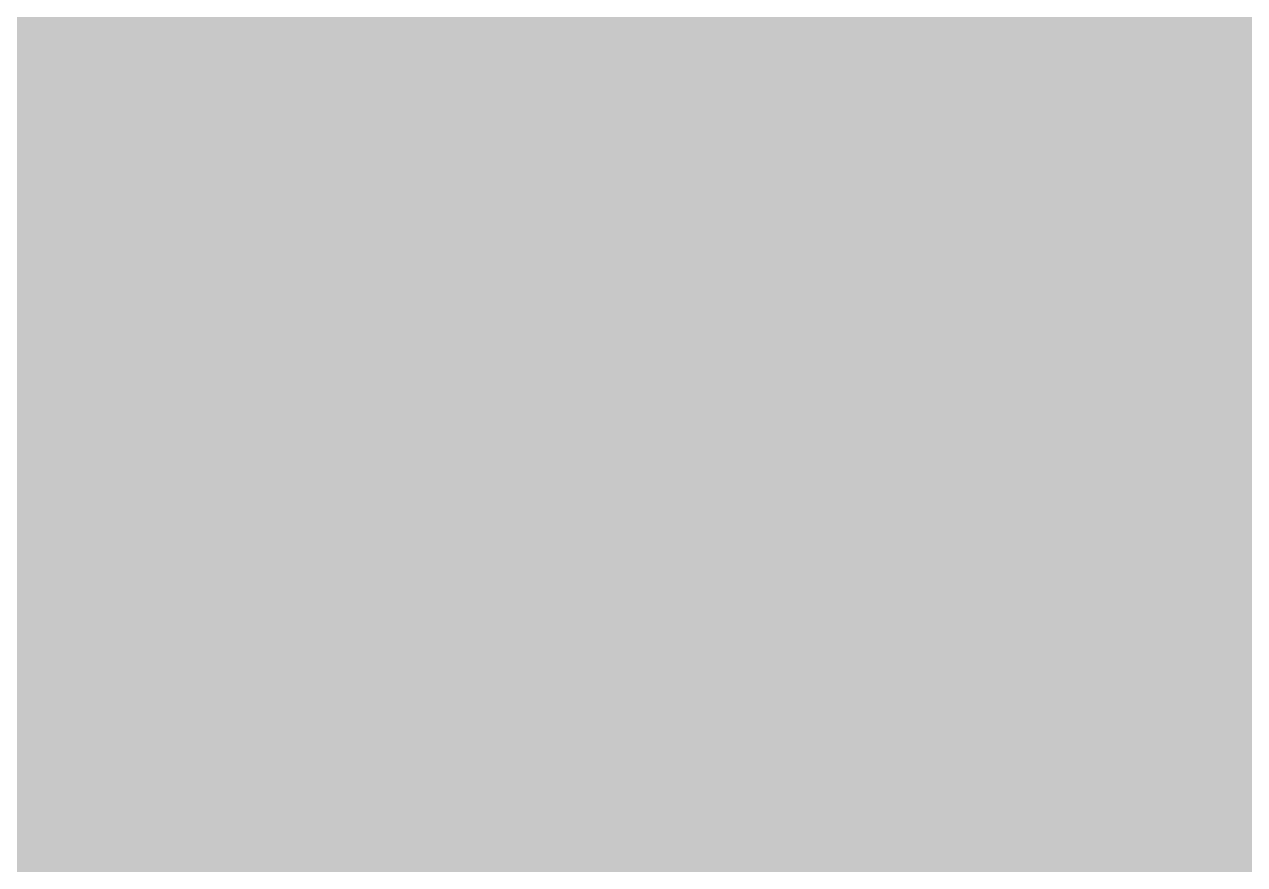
# Model space of a CAD drawing. Header units: millimetres. Extents: x 0.11 to 5.67, y 0.55 to 4.24.
# Drawn here: x 2.6691 to 3.0601, y 0.8952 to 1.1644 of the extents above; entities that cross this region are included whole.
import ezdxf

# ---------------------------------------------------------------- set-up
doc = ezdxf.new("R2010")
doc.units = ezdxf.units.MM
doc.header["$MEASUREMENT"] = 0
for name, color, linetype in [('BottomLayer', 5, 'Continuous'), ('BottomOverlay', 54, 'Continuous'), ('BottomPaste', 16, 'Continuous'), ('BottomSolder', 6, 'Continuous'), ('InternalPlane1', 76, 'Continuous'), ('MultiLayer', 9, 'Continuous'), ('TopLayer', 1, 'Continuous'), ('ViaHoleLayer', 16, 'Continuous')]:
    doc.layers.add(name, color=color, linetype=linetype)

# ---------------------------------------------------------------- blocks, each defined once
blk = doc.blocks.new('SOT_223_B_197')
at = {"layer": 'BottomLayer'}
for points, const_width in [([(-0.10605, 0.15404, 1), (-0.09572, 0.15404, 1)], 0.01033), ([(-0.08538, 0.15404, 1), (-0.07505, 0.15404, 1)], 0.01033), ([(-0.0155, 0.15404, 1), (-0.00517, 0.15404, 1)], 0.01033), ([(0.00517, 0.15404, 1), (0.0155, 0.15404, 1)], 0.01033), ([(0.07505, 0.15404, 1), (0.08538, 0.15404, 1)], 0.01033), ([(0.09572, 0.15404, 1), (0.10605, 0.15404, 1)], 0.01033), ([(-0.10605, 0.10581, 1), (-0.09572, 0.10581, 1)], 0.01033), ([(-0.08538, 0.10581, 1), (-0.07505, 0.10581, 1)], 0.01033), ([(-0.0155, 0.10581, 1), (-0.00517, 0.10581, 1)], 0.01033), ([(0.00517, 0.10581, 1), (0.0155, 0.10581, 1)], 0.01033), ([(0.07505, 0.10581, 1), (0.08538, 0.10581, 1)], 0.01033), ([(0.09572, 0.10581, 1), (0.10605, 0.10581, 1)], 0.01033), ([(-0.05832, -0.1127, 1), (-0.04109, -0.1127, 1)], 0.01722), ([(0.04109, -0.1127, 1), (0.05832, -0.1127, 1)], 0.01722), ([(-0.05832, -0.14715, 1), (-0.04109, -0.14715, 1)], 0.01722), ([(0.04109, -0.14715, 1), (0.05832, -0.14715, 1)], 0.01722)]:
    blk.add_lwpolyline(points, format="xyb", close=True, dxfattribs=dict(at, const_width=const_width))
for points in [[(-0.10089, 0.09547), (-0.08022, 0.09547), (-0.10089, 0.16437), (-0.08022, 0.16437)], [(-0.01033, 0.09547), (0.01033, 0.09547), (-0.01033, 0.16437), (0.01033, 0.16437)], [(0.08022, 0.09547), (0.10089, 0.09547), (0.08022, 0.16437), (0.10089, 0.16437)], [(-0.11122, 0.10581), (-0.06988, 0.10581), (-0.11122, 0.15404), (-0.06988, 0.15404)], [(-0.02067, 0.10581), (0.02067, 0.10581), (-0.02067, 0.15404), (0.02067, 0.15404)], [(0.06988, 0.10581), (0.11122, 0.10581), (0.06988, 0.15404), (0.11122, 0.15404)], [(-0.0497, -0.16437), (0.0497, -0.16437), (-0.0497, -0.09547), (0.0497, -0.09547)], [(-0.06693, -0.14715), (0.06693, -0.14715), (-0.06693, -0.1127), (0.06693, -0.1127)]]:
    blk.add_solid(points, dxfattribs=at)
at = {"layer": 'BottomOverlay'}
for points, const_width in [([(-0.13287, 0.12795, 1), (-0.14272, 0.12795, 1)], 0.00984), ([(-0.14518, 0.12795, 1), (-0.14026, 0.12795, 1)], 0.00492), ([(-0.13533, 0.12795, 1), (-0.13041, 0.12795, 1)], 0.00492), ([(-0.13314, 0.07283, 1), (-0.13064, 0.07283, 1)], 0.0025), ([(-0.13314, 0.07283, 1), (-0.13064, 0.07283, 1)], 0.0025), ([(0.13064, 0.07283, 1), (0.13314, 0.07283, 1)], 0.0025), ([(0.13064, 0.07283, 1), (0.13314, 0.07283, 1)], 0.0025), ([(-0.13314, -0.07283, 1), (-0.13064, -0.07283, 1)], 0.0025), ([(-0.13314, -0.07283, 1), (-0.13064, -0.07283, 1)], 0.0025), ([(0.13064, -0.07283, 1), (0.13314, -0.07283, 1)], 0.0025), ([(0.13064, -0.07283, 1), (0.13314, -0.07283, 1)], 0.0025)]:
    blk.add_lwpolyline(points, format="xyb", close=True, dxfattribs=dict(at, const_width=const_width))
at = {"layer": 'BottomOverlay', "const_width": 0.005}
for points in [[(-0.13189, 0.07283), (0.13189, 0.07283)], [(-0.13189, -0.07283), (-0.13189, 0.07283)], [(0.13189, -0.07283), (0.13189, 0.07283)], [(-0.13189, -0.07283), (0.13189, -0.07283)]]:
    blk.add_lwpolyline(points, dxfattribs=at)
at = {"layer": 'BottomPaste'}
for points, const_width in [([(-0.10605, 0.15404, 1), (-0.09572, 0.15404, 1)], 0.01033), ([(-0.08538, 0.15404, 1), (-0.07505, 0.15404, 1)], 0.01033), ([(-0.0155, 0.15404, 1), (-0.00517, 0.15404, 1)], 0.01033), ([(0.00517, 0.15404, 1), (0.0155, 0.15404, 1)], 0.01033), ([(0.07505, 0.15404, 1), (0.08538, 0.15404, 1)], 0.01033), ([(0.09572, 0.15404, 1), (0.10605, 0.15404, 1)], 0.01033), ([(-0.10605, 0.10581, 1), (-0.09572, 0.10581, 1)], 0.01033), ([(-0.08538, 0.10581, 1), (-0.07505, 0.10581, 1)], 0.01033), ([(-0.0155, 0.10581, 1), (-0.00517, 0.10581, 1)], 0.01033), ([(0.00517, 0.10581, 1), (0.0155, 0.10581, 1)], 0.01033), ([(0.07505, 0.10581, 1), (0.08538, 0.10581, 1)], 0.01033), ([(0.09572, 0.10581, 1), (0.10605, 0.10581, 1)], 0.01033), ([(-0.05832, -0.1127, 1), (-0.04109, -0.1127, 1)], 0.01722), ([(0.04109, -0.1127, 1), (0.05832, -0.1127, 1)], 0.01722), ([(-0.05832, -0.14715, 1), (-0.04109, -0.14715, 1)], 0.01722), ([(0.04109, -0.14715, 1), (0.05832, -0.14715, 1)], 0.01722)]:
    blk.add_lwpolyline(points, format="xyb", close=True, dxfattribs=dict(at, const_width=const_width))
for points in [[(-0.10089, 0.09547), (-0.08022, 0.09547), (-0.10089, 0.16437), (-0.08022, 0.16437)], [(-0.01033, 0.09547), (0.01033, 0.09547), (-0.01033, 0.16437), (0.01033, 0.16437)], [(0.08022, 0.09547), (0.10089, 0.09547), (0.08022, 0.16437), (0.10089, 0.16437)], [(-0.11122, 0.10581), (-0.06988, 0.10581), (-0.11122, 0.15404), (-0.06988, 0.15404)], [(-0.02067, 0.10581), (0.02067, 0.10581), (-0.02067, 0.15404), (0.02067, 0.15404)], [(0.06988, 0.10581), (0.11122, 0.10581), (0.06988, 0.15404), (0.11122, 0.15404)], [(-0.0497, -0.16437), (0.0497, -0.16437), (-0.0497, -0.09547), (0.0497, -0.09547)], [(-0.06693, -0.14715), (0.06693, -0.14715), (-0.06693, -0.1127), (0.06693, -0.1127)]]:
    blk.add_solid(points, dxfattribs=at)
at = {"layer": 'BottomSolder'}
for points, const_width in [([(-0.10704, 0.15404, 1), (-0.09473, 0.15404, 1)], 0.0123), ([(-0.08637, 0.15404, 1), (-0.07407, 0.15404, 1)], 0.0123), ([(-0.01649, 0.15404, 1), (-0.00418, 0.15404, 1)], 0.0123), ([(0.00418, 0.15404, 1), (0.01649, 0.15404, 1)], 0.0123), ([(0.07406, 0.15404, 1), (0.08637, 0.15404, 1)], 0.0123), ([(0.09473, 0.15404, 1), (0.10704, 0.15404, 1)], 0.0123), ([(-0.10704, 0.10581, 1), (-0.09473, 0.10581, 1)], 0.0123), ([(-0.08637, 0.10581, 1), (-0.07407, 0.10581, 1)], 0.0123), ([(-0.01649, 0.10581, 1), (-0.00418, 0.10581, 1)], 0.0123), ([(0.00418, 0.10581, 1), (0.01649, 0.10581, 1)], 0.0123), ([(0.07406, 0.10581, 1), (0.08637, 0.10581, 1)], 0.0123), ([(0.09473, 0.10581, 1), (0.10704, 0.10581, 1)], 0.0123), ([(-0.0593, -0.1127, 1), (-0.04011, -0.1127, 1)], 0.01919), ([(0.04011, -0.1127, 1), (0.0593, -0.1127, 1)], 0.01919), ([(-0.0593, -0.14715, 1), (-0.04011, -0.14715, 1)], 0.01919), ([(0.04011, -0.14715, 1), (0.0593, -0.14715, 1)], 0.01919)]:
    blk.add_lwpolyline(points, format="xyb", close=True, dxfattribs=dict(at, const_width=const_width))
for points in [[(-0.10089, 0.0935), (-0.08022, 0.0935), (-0.10089, 0.16634), (-0.08022, 0.16634)], [(-0.01033, 0.0935), (0.01033, 0.0935), (-0.01033, 0.16634), (0.01033, 0.16634)], [(0.08022, 0.0935), (0.10089, 0.0935), (0.08022, 0.16634), (0.10089, 0.16634)], [(-0.11319, 0.10581), (-0.06791, 0.10581), (-0.11319, 0.15404), (-0.06791, 0.15404)], [(-0.02264, 0.10581), (0.02264, 0.10581), (-0.02264, 0.15404), (0.02264, 0.15404)], [(0.06791, 0.10581), (0.11319, 0.10581), (0.06791, 0.15404), (0.11319, 0.15404)], [(-0.0497, -0.16634), (0.0497, -0.16634), (-0.0497, -0.0935), (0.0497, -0.0935)], [(-0.0689, -0.14715), (0.0689, -0.14715), (-0.0689, -0.1127), (0.0689, -0.1127)]]:
    blk.add_solid(points, dxfattribs=at)

msp = doc.modelspace()

# ---------------------------------------------------------------- linework, layer by layer
at = {"layer": 'BottomLayer', "const_width": 0.00787}
for points in [[(2.65846, 1.16437), (3.46162, 1.16437)], [(2.65059, 1.15649), (3.46949, 1.15649)], [(2.64271, 1.14862), (3.47737, 1.14862)], [(2.63484, 1.14074), (3.48524, 1.14074)], [(2.62696, 1.13287), (3.49311, 1.13287)], [(2.61909, 1.125), (3.50099, 1.125)], [(2.61122, 1.11712), (3.50886, 1.11712)], [(2.60334, 1.10925), (3.51674, 1.10925)], [(2.59547, 1.10137), (3.52461, 1.10137)], [(2.58759, 1.0935), (3.53248, 1.0935)], [(2.57972, 1.08563), (3.54036, 1.08563)], [(2.57185, 1.07775), (3.54823, 1.07775)], [(2.56397, 1.06988), (3.55611, 1.06988)], [(2.5561, 1.062), (3.56398, 1.062)], [(2.55217, 1.05413), (3.56791, 1.05413)], [(2.55217, 1.04626), (3.56791, 1.04626)], [(2.55217, 1.03838), (3.56791, 1.03838)], [(2.55217, 1.03051), (3.56791, 1.03051)], [(2.55217, 1.02263), (3.56791, 1.02263)], [(2.55217, 1.01476), (3.56791, 1.01476)], [(2.55217, 1.00689), (3.56791, 1.00689)], [(2.55217, 0.99901), (3.56791, 0.99901)], [(2.55217, 0.99114), (3.56791, 0.99114)], [(2.55217, 0.98326), (3.56791, 0.98326)], [(2.55217, 0.97539), (3.56791, 0.97539)], [(2.55217, 0.96752), (3.56791, 0.96752)], [(2.55217, 0.95964), (3.56791, 0.95964)], [(2.55217, 0.95177), (3.56791, 0.95177)], [(2.55217, 0.94389), (3.56791, 0.94389)], [(2.55217, 0.93602), (3.56791, 0.93602)], [(2.55217, 0.92815), (3.56791, 0.92815)], [(2.55217, 0.92027), (3.56791, 0.92027)], [(2.55217, 0.9124), (3.56791, 0.9124)], [(2.55217, 0.90452), (3.56791, 0.90452)], [(2.55217, 0.89665), (3.56791, 0.89665)]]:
    msp.add_lwpolyline(points, dxfattribs=at)
at = {"layer": 'BottomLayer', "const_width": 0.01181}
for points in [[(2.93996, 1.09843, 1), (2.95177, 1.09843, 1)], [(3.04134, 1.09843, 1), (3.05315, 1.09843, 1)], [(2.93996, 1.01181, 1), (2.95177, 1.01181, 1)], [(2.93996, 0.93406, 1), (2.95177, 0.93406, 1)], [(3.04134, 0.93406, 1), (3.05315, 0.93406, 1)]]:
    msp.add_lwpolyline(points, format="xyb", close=True, dxfattribs=at)
at = {"layer": 'InternalPlane1', "const_width": 0.02591}
for points in [[(2.93291, 1.09843, 1), (2.95882, 1.09843, 1)], [(3.03429, 1.09843, 1), (3.0602, 1.09843, 1)], [(2.93291, 1.01181, 1), (2.95882, 1.01181, 1)], [(2.93291, 0.93406, 1), (2.95882, 0.93406, 1)], [(3.03429, 0.93406, 1), (3.0602, 0.93406, 1)]]:
    msp.add_lwpolyline(points, format="xyb", close=True, dxfattribs=at)
at = {"layer": 'MultiLayer', "const_width": 0.01181}
for points in [[(2.93996, 1.09843, 1), (2.95177, 1.09843, 1)], [(3.04134, 1.09843, 1), (3.05315, 1.09843, 1)], [(2.93996, 1.01181, 1), (2.95177, 1.01181, 1)], [(2.93996, 0.93406, 1), (2.95177, 0.93406, 1)], [(3.04134, 0.93406, 1), (3.05315, 0.93406, 1)]]:
    msp.add_lwpolyline(points, format="xyb", close=True, dxfattribs=at)
at = {"layer": 'TopLayer'}
for points, const_width in [([(2.53218, 1.16437), (3.40072, 1.16437)], 0.00787), ([(2.53218, 1.15649), (3.4086, 1.15649)], 0.00787), ([(2.52959, 1.14862), (3.41647, 1.14862)], 0.00787), ([(2.52324, 1.14074), (3.42434, 1.14074)], 0.00787), ([(2.48516, 1.13287), (3.42913, 1.13287)], 0.00787), ([(2.48454, 1.125), (3.42913, 1.125)], 0.00787), ([(2.48121, 1.11712), (2.92839, 1.11712)], 0.00787), ([(2.96334, 1.11712), (3.02977, 1.11712)], 0.00787), ([(2.47328, 1.10925), (2.92268, 1.10925)], 0.00787), ([(2.96906, 1.10925), (3.02405, 1.10925)], 0.00787), ([(2.46051, 1.10137), (2.92045, 1.10137)], 0.00787), ([(2.97129, 1.10137), (3.02182, 1.10137)], 0.00787), ([(2.46837, 1.0935), (2.92075, 1.0935)], 0.00787), ([(2.97098, 1.0935), (3.02213, 1.0935)], 0.00787), ([(2.47277, 1.08563), (2.92371, 1.08563)], 0.00787), ([(2.96803, 1.08563), (3.02508, 1.08563)], 0.00787), ([(2.47343, 1.07775), (2.93078, 1.07775)], 0.00787), ([(2.96095, 1.07775), (3.03216, 1.07775)], 0.00787), ([(3.06233, 1.07775), (3.10795, 1.07775)], 0.00787), ([(2.62431, 1.06988), (3.42913, 1.06988)], 0.00787), ([(2.63154, 1.062), (3.42913, 1.062)], 0.00787), ([(2.64595, 1.05413), (3.42913, 1.05413)], 0.00787), ([(2.65122, 1.05043), (2.6894, 1.01224)], 0.00787), ([(2.65539, 1.04626), (3.42913, 1.04626)], 0.00787), ([(2.63799, 1.0372), (2.67618, 0.99902)], 0.00984), ([(2.66326, 1.03838), (3.42913, 1.03838)], 0.00787), ([(2.67114, 1.03051), (2.92839, 1.03051)], 0.00787), ([(2.96334, 1.03051), (3.19906, 1.03051)], 0.00787), ([(2.67901, 1.02263), (2.92268, 1.02263)], 0.00787), ([(2.96906, 1.02263), (3.19335, 1.02263)], 0.00787), ([(2.68688, 1.01476), (2.92045, 1.01476)], 0.00787), ([(2.97129, 1.01476), (3.19112, 1.01476)], 0.00787), ([(2.69314, 1.00689), (2.92075, 1.00689)], 0.00787), ([(2.97098, 1.00689), (3.19142, 1.00689)], 0.00787), ([(2.67618, 0.71358), (2.67618, 0.99902)], 0.00984), ([(2.69488, 0.99901), (2.92371, 0.99901)], 0.00787), ([(2.69488, 0.72133), (2.69488, 0.99902)], 0.00787), ([(2.96803, 0.99901), (3.19438, 0.99901)], 0.00787), ([(2.69488, 0.99114), (2.93078, 0.99114)], 0.00787), ([(2.96095, 0.99114), (3.20145, 0.99114)], 0.00787), ([(2.69488, 0.98326), (3.42913, 0.98326)], 0.00787), ([(2.69488, 0.97539), (3.42913, 0.97539)], 0.00787), ([(2.69488, 0.96752), (3.42913, 0.96752)], 0.00787), ([(2.69488, 0.95964), (2.94544, 0.95964)], 0.00787), ([(2.94629, 0.95964), (3.04682, 0.95964)], 0.00787), ([(3.04767, 0.95964), (3.12261, 0.95964)], 0.00787), ([(2.69488, 0.95177), (2.9274, 0.95177)], 0.00787), ([(2.96434, 0.95177), (3.02877, 0.95177)], 0.00787), ([(2.69488, 0.94389), (2.92224, 0.94389)], 0.00787), ([(2.96949, 0.94389), (3.02362, 0.94389)], 0.00787), ([(2.69488, 0.93602), (2.92035, 0.93602)], 0.00787), ([(2.97138, 0.93602), (3.02173, 0.93602)], 0.00787), ([(2.69488, 0.92815), (2.92097, 0.92815)], 0.00787), ([(2.97077, 0.92815), (3.02235, 0.92815)], 0.00787), ([(2.69488, 0.92027), (2.9243, 0.92027)], 0.00787), ([(2.96743, 0.92027), (3.02568, 0.92027)], 0.00787), ([(2.69488, 0.9124), (2.93223, 0.9124)], 0.00787), ([(2.9595, 0.9124), (3.03361, 0.9124)], 0.00787), ([(3.06088, 0.9124), (3.1094, 0.9124)], 0.00787), ([(2.69488, 0.90452), (3.42913, 0.90452)], 0.00787), ([(2.69488, 0.89665), (3.42913, 0.89665)], 0.00787)]:
    msp.add_lwpolyline(points, dxfattribs=dict(at, const_width=const_width))
for points, const_width in [([(2.97146, 1.09843, 1), (2.92028, 1.09843, 1)], 0.00787), ([(3.07283, 1.09843, 1), (3.02165, 1.09843, 1)], 0.00787), ([(2.92642, 1.11712, 1), (2.93036, 1.11712, 1)], 0.00394), ([(2.96137, 1.11712, 1), (2.96531, 1.11712, 1)], 0.00394), ([(3.0278, 1.11712, 1), (3.03174, 1.11712, 1)], 0.00394), ([(2.92071, 1.10925, 1), (2.92465, 1.10925, 1)], 0.00394), ([(2.96709, 1.10925, 1), (2.97102, 1.10925, 1)], 0.00394), ([(3.02209, 1.10925, 1), (3.02602, 1.10925, 1)], 0.00394), ([(2.93996, 1.09843, 1), (2.95177, 1.09843, 1)], 0.01181), ([(3.04134, 1.09843, 1), (3.05315, 1.09843, 1)], 0.01181), ([(2.91848, 1.10137, 1), (2.92241, 1.10137, 1)], 0.00394), ([(2.96932, 1.10137, 1), (2.97325, 1.10137, 1)], 0.00394), ([(3.01986, 1.10137, 1), (3.02379, 1.10137, 1)], 0.00394), ([(2.91831, 1.09843, 1), (2.92224, 1.09843, 1)], 0.00394), ([(2.96949, 1.09843, 1), (2.97343, 1.09843, 1)], 0.00394), ([(3.01969, 1.09843, 1), (3.02362, 1.09843, 1)], 0.00394), ([(2.91879, 1.0935, 1), (2.92272, 1.0935, 1)], 0.00394), ([(2.96901, 1.0935, 1), (2.97295, 1.0935, 1)], 0.00394), ([(3.02016, 1.0935, 1), (3.0241, 1.0935, 1)], 0.00394), ([(2.92174, 1.08563, 1), (2.92567, 1.08563, 1)], 0.00394), ([(2.96606, 1.08563, 1), (2.96999, 1.08563, 1)], 0.00394), ([(3.02312, 1.08563, 1), (3.02705, 1.08563, 1)], 0.00394), ([(2.92881, 1.07775, 1), (2.93275, 1.07775, 1)], 0.00394), ([(2.95898, 1.07775, 1), (2.96292, 1.07775, 1)], 0.00394), ([(3.03019, 1.07775, 1), (3.03413, 1.07775, 1)], 0.00394), ([(3.06036, 1.07775, 1), (3.0643, 1.07775, 1)], 0.00394), ([(2.97146, 1.01181, 1), (2.92028, 1.01181, 1)], 0.00787), ([(2.66917, 1.03051, 1), (2.6731, 1.03051, 1)], 0.00394), ([(2.92643, 1.03051, 1), (2.93036, 1.03051, 1)], 0.00394), ([(2.96137, 1.03051, 1), (2.96531, 1.03051, 1)], 0.00394), ([(2.67704, 1.02263, 1), (2.68098, 1.02263, 1)], 0.00394), ([(2.92071, 1.02263, 1), (2.92465, 1.02263, 1)], 0.00394), ([(2.96709, 1.02263, 1), (2.97102, 1.02263, 1)], 0.00394), ([(2.93996, 1.01181, 1), (2.95177, 1.01181, 1)], 0.01181), ([(2.68492, 1.01476, 1), (2.68885, 1.01476, 1)], 0.00394), ([(2.91848, 1.01476, 1), (2.92241, 1.01476, 1)], 0.00394), ([(2.96932, 1.01476, 1), (2.97325, 1.01476, 1)], 0.00394), ([(2.68744, 1.01224, 1), (2.69137, 1.01224, 1)], 0.00394), ([(2.68744, 1.01224, 1), (2.69137, 1.01224, 1)], 0.00394), ([(2.68744, 1.01224, 1), (2.69137, 1.01224, 1)], 0.00394), ([(2.91831, 1.01181, 1), (2.92224, 1.01181, 1)], 0.00394), ([(2.96949, 1.01181, 1), (2.97343, 1.01181, 1)], 0.00394), ([(2.69118, 1.00689, 1), (2.69511, 1.00689, 1)], 0.00394), ([(2.91879, 1.00689, 1), (2.92272, 1.00689, 1)], 0.00394), ([(2.96901, 1.00689, 1), (2.97295, 1.00689, 1)], 0.00394), ([(2.67372, 0.99902, 1), (2.67864, 0.99902, 1)], 0.00492), ([(2.67372, 0.99902, 1), (2.67864, 0.99902, 1)], 0.00492), ([(2.69291, 0.99901, 1), (2.69685, 0.99901, 1)], 0.00394), ([(2.69291, 0.99902, 1), (2.69685, 0.99902, 1)], 0.00394), ([(2.69291, 0.99902, 1), (2.69685, 0.99902, 1)], 0.00394), ([(2.69291, 0.99902, 1), (2.69685, 0.99902, 1)], 0.00394), ([(2.92174, 0.99901, 1), (2.92567, 0.99901, 1)], 0.00394), ([(2.96606, 0.99901, 1), (2.96999, 0.99901, 1)], 0.00394), ([(2.69291, 0.99114, 1), (2.69685, 0.99114, 1)], 0.00394), ([(2.92881, 0.99114, 1), (2.93275, 0.99114, 1)], 0.00394), ([(2.95898, 0.99114, 1), (2.96292, 0.99114, 1)], 0.00394), ([(2.69291, 0.98326, 1), (2.69685, 0.98326, 1)], 0.00394), ([(2.69291, 0.97539, 1), (2.69685, 0.97539, 1)], 0.00394), ([(2.69291, 0.96752, 1), (2.69685, 0.96752, 1)], 0.00394), ([(2.69291, 0.95964, 1), (2.69685, 0.95964, 1)], 0.00394), ([(2.97146, 0.93406, 1), (2.92028, 0.93406, 1)], 0.00787), ([(2.94347, 0.95964, 1), (2.94741, 0.95964, 1)], 0.00394), ([(2.94432, 0.95964, 1), (2.94826, 0.95964, 1)], 0.00394), ([(3.07283, 0.93406, 1), (3.02165, 0.93406, 1)], 0.00787), ([(3.04485, 0.95964, 1), (3.04879, 0.95964, 1)], 0.00394), ([(3.0457, 0.95964, 1), (3.04964, 0.95964, 1)], 0.00394), ([(2.69291, 0.95177, 1), (2.69685, 0.95177, 1)], 0.00394), ([(2.92543, 0.95177, 1), (2.92937, 0.95177, 1)], 0.00394), ([(2.96237, 0.95177, 1), (2.9663, 0.95177, 1)], 0.00394), ([(3.02681, 0.95177, 1), (3.03074, 0.95177, 1)], 0.00394), ([(2.69291, 0.94389, 1), (2.69685, 0.94389, 1)], 0.00394), ([(2.92027, 0.94389, 1), (2.92421, 0.94389, 1)], 0.00394), ([(2.96752, 0.94389, 1), (2.97146, 0.94389, 1)], 0.00394), ([(3.02165, 0.94389, 1), (3.02559, 0.94389, 1)], 0.00394), ([(2.93996, 0.93406, 1), (2.95177, 0.93406, 1)], 0.01181), ([(3.04134, 0.93406, 1), (3.05315, 0.93406, 1)], 0.01181), ([(2.69291, 0.93602, 1), (2.69685, 0.93602, 1)], 0.00394), ([(2.91838, 0.93602, 1), (2.92232, 0.93602, 1)], 0.00394), ([(2.96941, 0.93602, 1), (2.97335, 0.93602, 1)], 0.00394), ([(3.01976, 0.93602, 1), (3.0237, 0.93602, 1)], 0.00394), ([(2.91831, 0.93406, 1), (2.92224, 0.93406, 1)], 0.00394), ([(2.96949, 0.93406, 1), (2.97343, 0.93406, 1)], 0.00394), ([(3.01969, 0.93406, 1), (3.02362, 0.93406, 1)], 0.00394), ([(2.69291, 0.92815, 1), (2.69685, 0.92815, 1)], 0.00394), ([(2.919, 0.92815, 1), (2.92294, 0.92815, 1)], 0.00394), ([(2.9688, 0.92815, 1), (2.97273, 0.92815, 1)], 0.00394), ([(3.02038, 0.92815, 1), (3.02431, 0.92815, 1)], 0.00394), ([(2.69291, 0.92027, 1), (2.69685, 0.92027, 1)], 0.00394), ([(2.92234, 0.92027, 1), (2.92627, 0.92027, 1)], 0.00394), ([(2.96546, 0.92027, 1), (2.9694, 0.92027, 1)], 0.00394), ([(3.02371, 0.92027, 1), (3.02765, 0.92027, 1)], 0.00394), ([(2.69291, 0.9124, 1), (2.69685, 0.9124, 1)], 0.00394), ([(2.93026, 0.9124, 1), (2.9342, 0.9124, 1)], 0.00394), ([(2.95753, 0.9124, 1), (2.96147, 0.9124, 1)], 0.00394), ([(3.03164, 0.9124, 1), (3.03558, 0.9124, 1)], 0.00394), ([(3.05891, 0.9124, 1), (3.06285, 0.9124, 1)], 0.00394), ([(2.69291, 0.90452, 1), (2.69685, 0.90452, 1)], 0.00394), ([(2.69291, 0.89665, 1), (2.69685, 0.89665, 1)], 0.00394)]:
    msp.add_lwpolyline(points, format="xyb", close=True, dxfattribs=dict(at, const_width=const_width))
at = {"layer": 'TopLayer', "const_width": 0.00787}
msp.add_lwpolyline([(2.6894, 1.01224, -0.198912), (2.69488, 0.99902)], format="xyb", dxfattribs=at)
msp.add_lwpolyline([(2.6894, 1.01224, -0.198912), (2.69488, 0.99902)], format="xyb", dxfattribs=at)
at = {"layer": 'ViaHoleLayer', "const_width": 0.00591}
for points in [[(2.94291, 1.09843, 1), (2.94882, 1.09843, 1)], [(3.04429, 1.09843, 1), (3.0502, 1.09843, 1)], [(2.94291, 1.01181, 1), (2.94882, 1.01181, 1)], [(2.94291, 0.93406, 1), (2.94882, 0.93406, 1)], [(3.04429, 0.93406, 1), (3.0502, 0.93406, 1)]]:
    msp.add_lwpolyline(points, format="xyb", close=True, dxfattribs=at)

# ---------------------------------------------------------------- block references
at = {"rotation": 360}
msp.add_blockref('SOT_223_B_197', (3.08661, 1.13878), dxfattribs=at)

doc.saveas('drawing.dxf')
